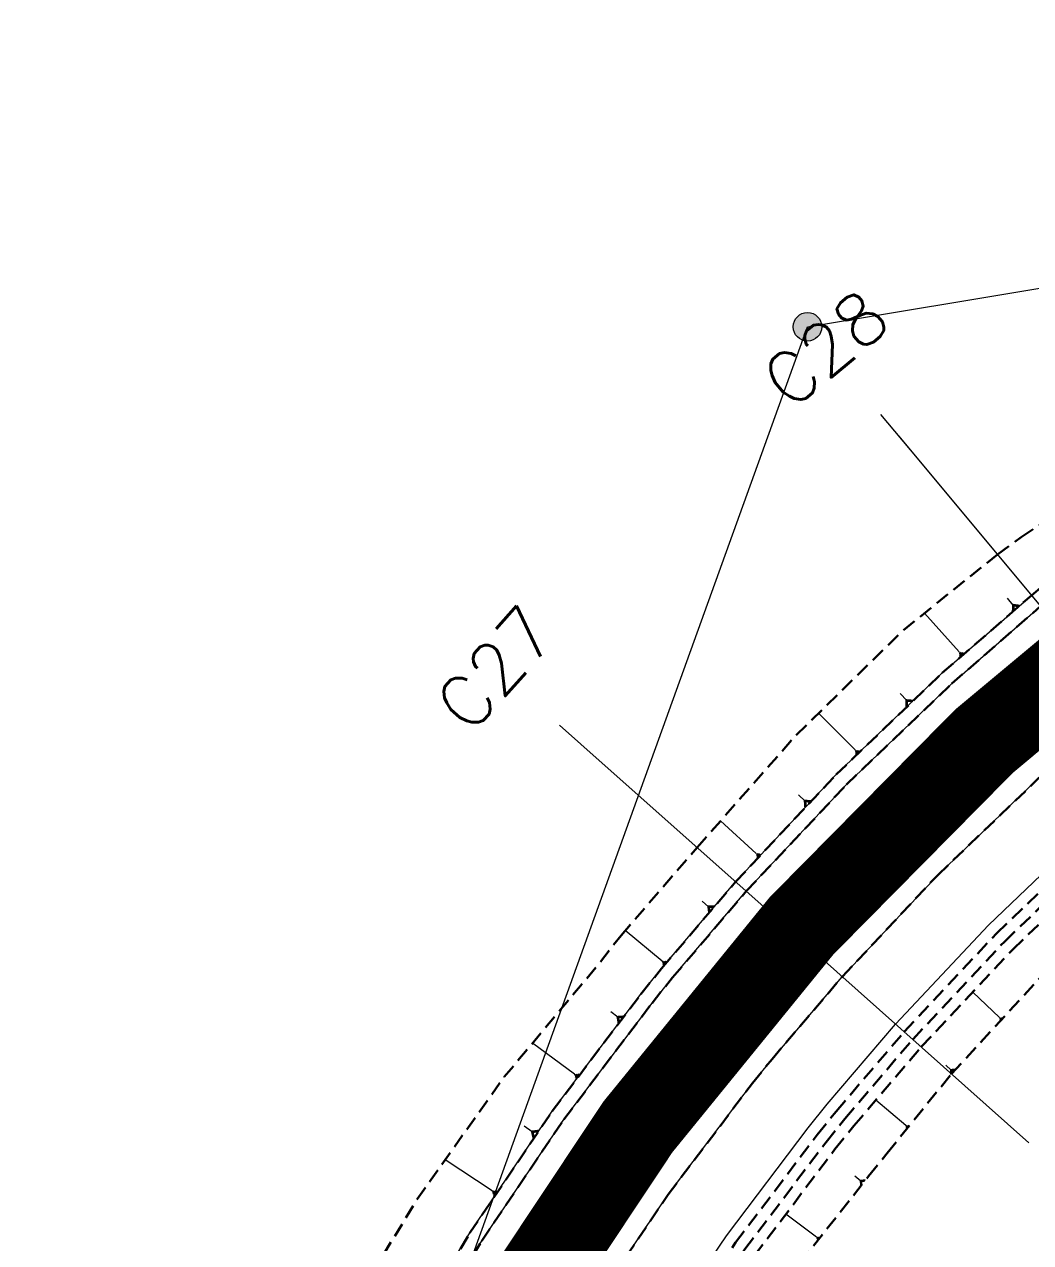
# Model space of a CAD drawing. Header units: metres. Extents: x 544752 to 548977, y 1840603 to 1844608.
# Drawn here: x 548098.46 to 548133.69, y 1841670.19 to 1841712.84 of the extents above; entities that cross this region are included whole.
import ezdxf

# ---------------------------------------------------------------- set-up
doc = ezdxf.new("R2010")
doc.units = ezdxf.units.M
doc.header["$MEASUREMENT"] = 0
for name, pattern in [('ACAD_ISO02W100', [15, 12, -3]), ('Anordnung Grundriss$0$GESTRICHELT', [0.75, 0.5, -0.25]), ('HIDDEN', [0.375, 0.25, -0.125])]:
    doc.linetypes.add(name, pattern=pattern)
doc.layers.add('C-ROAD', color=7, linetype='Continuous')
for name, color, linetype, lineweight in [('C-ROAD-CORR', 5, 'Continuous', 0), ('C-ROAD-SAMP', 150, 'HIDDEN', 0), ('C-ROAD-SAMP-TEXT', 11, 'Continuous', 0), ('C-ROAD-STAN', 11, 'Continuous', 0), ('C-TOPO-FEAT', 94, 'Continuous', 5)]:
    doc.layers.add(name, color=color, linetype=linetype, lineweight=lineweight)

# ---------------------------------------------------------------- blocks, each defined once
blk = doc.blocks.new('STA')
blk.add_circle((0, 0), 0.03600344113496039)
blk = doc.blocks.new('PI')
h = blk.add_hatch(color=256)
h.dxf.hatch_style = 1
h.paths.add_polyline_path([(0.01097384885793593, 0, 1), (-0.01097384885793593, 0, 1)])
at = {"xscale": 0.3048, "yscale": 0.3048, "zscale": 0.3048}
blk.add_blockref('STA', (0, 0), dxfattribs=at)

msp = doc.modelspace()

# ---------------------------------------------------------------- linework, layer by layer
at = {"layer": 'C-ROAD-CORR', "color": 160, "linetype": 'Continuous'}
for p, q in [((548133.0861755391, 1841692.508207686, 491.5198469444306), (548132.882749399, 1841692.748621906, 491.3098807616856)), ((548131.1919496815, 1841690.870310829, 491.2941965002427), (548129.9789723984, 1841692.231186906, 490.0787742616652)), ((548131.1954404493, 1841690.829097437, 491.3162573978464), (548131.2324919531, 1841690.862122216, 491.3162573978464)), ((548131.1989312171, 1841690.787884044, 491.33831829545), (548131.2730342246, 1841690.853933603, 491.33831829545)), ((548131.2024219849, 1841690.746670652, 491.3603791930536), (548131.3135764962, 1841690.845744991, 491.3603791930536)), ((548131.2059127527, 1841690.70545726, 491.3824400906573), (548131.3541187678, 1841690.837556378, 491.3824400906573)), ((548129.3526010696, 1841689.171832037, 491.072965849609), (548129.1233035158, 1841689.416127864, 490.8495244217949)), ((548127.5460231237, 1841687.437576843, 490.8543701756544), (548126.2689110844, 1841688.729874306, 489.6427979151109)), ((548127.551611208, 1841687.396737688, 490.8763598188271), (548127.5867933772, 1841687.431506441, 490.8763598188271)), ((548127.5571992925, 1841687.355898532, 490.8983494619998), (548127.6275636306, 1841687.425436038, 490.8983494619998)), ((548127.5627873768, 1841687.315059375, 490.9203391051724), (548127.6683338841, 1841687.419365636, 490.9203391051724)), ((548127.5683754613, 1841687.27422022, 490.9423287483451), (548127.7091041375, 1841687.413295233, 490.9423287483451)), ((548125.7950353612, 1841685.648518092, 490.6374448371607), (548125.5635881696, 1841685.870963661, 490.4233504111407)), ((548124.0862062828, 1841683.818186516, 490.4217843426474), (548122.8371223729, 1841684.958299923, 489.2939236689419)), ((548124.0933569921, 1841683.780492253, 490.4422539549282), (548124.124394974, 1841683.814496803, 490.4422539549282)), ((548124.1005077014, 1841683.74279799, 490.4627235672091), (548124.1625836651, 1841683.81080709, 490.4627235672091)), ((548124.1076584108, 1841683.705103727, 490.4831931794899), (548124.2007723561, 1841683.807117378, 490.4831931794899)), ((548124.1148091201, 1841683.667409464, 490.5036627917708), (548124.2389610473, 1841683.803427665, 490.5036627917708)), ((548122.4194176982, 1841681.95058758, 490.2034260964563), (548122.1907996439, 1841682.148718901, 490.0017078892994)), ((548120.7926134916, 1841680.047151309, 489.9824764031992), (548119.4972403117, 1841681.112649857, 488.8642434306562)), ((548120.8016209336, 1841680.010177118, 490.002773498243), (548120.8306307989, 1841680.045445679, 490.002773498243)), ((548120.8106283755, 1841679.973202926, 490.0230705932867), (548120.8686481062, 1841680.04374005, 490.0230705932867)), ((548120.8196358174, 1841679.936228735, 490.0433676883305), (548120.9066654135, 1841680.042034421, 490.0433676883305)), ((548120.8286432594, 1841679.899254544, 490.0636647833742), (548120.9446827208, 1841680.040328792, 490.0636647833742)), ((548132.6057467228, 1841678.069116994, 491.8874840180349), (548131.6636949666, 1841678.959149714, 490.5910878614771)), ((548119.2400333869, 1841678.083280597, 489.7625829937127), (548118.9948091831, 1841678.274622364, 489.5552049162585)), ((548132.6099238556, 1841678.044823988, 491.9072096361004), (548132.6302376064, 1841678.066325, 491.9072096361004)), ((548132.6141009886, 1841678.020530981, 491.926935254166), (548132.6547284898, 1841678.063533006, 491.926935254166)), ((548132.6182781215, 1841677.996237975, 491.9466608722316), (548132.6792193734, 1841678.060741012, 491.9466608722316)), ((548132.6224552543, 1841677.971944968, 491.9663864902972), (548132.703710257, 1841678.057949017, 491.9663864902972)), ((548117.7208403553, 1841676.092624904, 489.5397387532548), (548116.2553904894, 1841677.176552057, 488.3244309156453)), ((548130.9093448413, 1841676.228862307, 491.6643647914632), (548130.7194337589, 1841676.39822804, 491.4098966451925)), ((548117.7326837023, 1841676.053001884, 489.5617973174147), (548117.7621945915, 1841676.092900072, 489.5617973174147)), ((548117.7445270492, 1841676.013378864, 489.5838558815746), (548117.8035488277, 1841676.093175239, 489.5838558815746)), ((548117.7563703962, 1841675.973755845, 489.6059144457344), (548117.8449030638, 1841676.093450407, 489.6059144457344)), ((548117.7682137432, 1841675.934132825, 489.6279730098943), (548117.8862573, 1841676.093725574, 489.6279730098943)), ((548129.3221719927, 1841674.29386164, 491.4722176007419), (548128.2721903295, 1841675.177423814, 490.0997551774527)), ((548116.2455949059, 1841674.06988432, 489.3204449714632), (548115.9603720212, 1841674.269702622, 489.0882409443909)), ((548129.3280657358, 1841674.268433097, 491.4931025250424), (548129.348233642, 1841674.292399642, 491.4931025250424)), ((548129.3339594787, 1841674.243004554, 491.5139874493429), (548129.3742952915, 1841674.290937643, 491.5139874493429)), ((548129.3398532217, 1841674.217576011, 491.5348723736434), (548129.4003569408, 1841674.289475644, 491.5348723736434)), ((548129.3457469647, 1841674.192147468, 491.5557572979439), (548129.4264185901, 1841674.288013645, 491.5557572979439)), ((548114.8379238828, 1841671.998383099, 489.1066431691378), (548113.194816581, 1841673.087525577, 487.79215119246)), ((548127.7506809855, 1841672.345694853, 491.2518913003664), (548127.539539245, 1841672.513240248, 490.9823214930493)), ((548114.852920277, 1841671.956248509, 489.1305011167778), (548114.8825720793, 1841672.000981952, 489.1305011167778)), ((548114.8679166712, 1841671.914113919, 489.1543590644177), (548114.927220276, 1841672.003580805, 489.1543590644177)), ((548114.8829130655, 1841671.87197933, 489.1782170120577), (548114.9718684725, 1841672.006179658, 489.1782170120577)), ((548114.8979094597, 1841671.82984474, 489.2020749596977), (548115.0165166692, 1841672.008778512, 489.2020749596977)), ((548126.2002071183, 1841670.38080332, 490.9599297049499), (548125.1222552919, 1841671.186774417, 489.6134199181059)), ((548126.2074109205, 1841670.356240023, 490.9804165751913), (548126.2258049479, 1841670.380841247, 490.9804165751913)), ((548126.2146147228, 1841670.331676726, 491.0009034454328), (548126.2514027775, 1841670.380879174, 491.0009034454328)), ((548126.221818525, 1841670.307113429, 491.0213903156742), (548126.2770006071, 1841670.380917101, 491.0213903156742)), ((548126.2290223272, 1841670.282550132, 491.0418771859156), (548126.3025984367, 1841670.380955028, 491.0418771859156))]:
    msp.add_line(p, q, dxfattribs=at)
at = {"layer": 'C-ROAD-CORR', "color": 5, "linetype": 'Anordnung Grundriss$0$GESTRICHELT', "lineweight": 30, "extrusion": (-0.3583177987151958, 0.4234691487749971, 0.8320349963551267), "const_width": 0.1, "elevation": 583903.0796286731}
msp.add_lwpolyline([(-1608061.15169562, -874916.0345941128), (-1608061.010087229, -874916.2234053019), (-1608060.868478837, -874916.0345941124)], dxfattribs=at)
at = {"layer": 'C-ROAD-CORR', "color": 5, "linetype": 'Anordnung Grundriss$0$GESTRICHELT', "lineweight": 30, "extrusion": (0.3797090610308798, -0.4045456990028224, -0.8319638251687183), "const_width": 0.1, "elevation": -537326.3065082099}
msp.add_lwpolyline([(1660057.538735944, -804832.0441213), (1660057.38808769, -804832.2449856367), (1660057.237439438, -804832.0441212995)], dxfattribs=at)
at = {"layer": 'C-ROAD-CORR', "color": 5, "linetype": 'Anordnung Grundriss$0$GESTRICHELT', "lineweight": 30, "extrusion": (0.400042674800844, -0.3844839065204788, -0.8319483060653095), "const_width": 0.1, "elevation": -489232.9685427767}
msp.add_lwpolyline([(1707656.310727238, -732672.773985808), (1707656.166390992, -732672.9664341361), (1707656.022054746, -732672.773985808)], dxfattribs=at)
at = {"layer": 'C-ROAD-CORR', "color": 5, "linetype": 'Anordnung Grundriss$0$GESTRICHELT', "lineweight": 30, "extrusion": (-0.4192336212088119, 0.3633278731573418, 0.8320072279945102), "const_width": 0.1, "elevation": 439750.8921747329}
msp.add_lwpolyline([(-1750729.748119451, -658631.5915241502), (-1750729.612090794, -658631.7728956923), (-1750729.476062138, -658631.5915241506)], dxfattribs=at)
at = {"layer": 'C-ROAD-CORR', "color": 5, "linetype": 'Anordnung Grundriss$0$GESTRICHELT', "lineweight": 30, "extrusion": (-0.4373498263460714, 0.3412521582041371, 0.8320289020917961), "const_width": 0.1, "elevation": 389164.2628154339}
msp.add_lwpolyline([(-1789159.511838011, -582814.554073889), (-1789159.371978966, -582814.7405526154), (-1789159.232119921, -582814.5540738886)], dxfattribs=at)
at = {"layer": 'C-ROAD-CORR', "color": 5, "linetype": 'Anordnung Grundriss$0$GESTRICHELT', "lineweight": 30, "extrusion": (-0.527736717151836, 0.470644024493567, 0.7070984086945054), "const_width": 0.1, "elevation": 577852.7605887506}
msp.add_lwpolyline([(-1739313.28333622, -577143.62460239), (-1739313.176890562, -577143.766529935), (-1739313.070444903, -577143.62460239)], dxfattribs=at)
at = {"layer": 'C-ROAD-CORR', "color": 5, "linetype": 'Anordnung Grundriss$0$GESTRICHELT', "lineweight": 30, "extrusion": (-0.4543554503758532, 0.3183073285180316, 0.8320105584218684), "const_width": 0.1, "elevation": 337585.8693368817}
msp.add_lwpolyline([(-1822850.47409662, -505417.9731101386), (-1822850.317507504, -505418.1818956267), (-1822850.160918389, -505417.9731101391)], dxfattribs=at)
at = {"layer": 'C-ROAD-CORR', "color": 5, "linetype": 'Anordnung Grundriss$0$GESTRICHELT', "lineweight": 30, "extrusion": (-0.553933617350132, 0.4395579329731241, 0.7070688588318623), "const_width": 0.1, "elevation": 506242.6506968653}
msp.add_lwpolyline([(-1783366.547981053, -505493.5069980136), (-1783366.435229555, -505493.6573333438), (-1783366.322478057, -505493.5069980137)], dxfattribs=at)
at = {"layer": 'C-ROAD-SAMP-TEXT', "color": 1, "linetype": 'Continuous', "lineweight": -3}
msp.add_line((548126.1648411045, 1841680.330985341), (548124.6708210747, 1841681.660610909), dxfattribs=at)
at = {"layer": 'C-ROAD-SAMP-TEXT', "color": 4, "linetype": 'Continuous', "lineweight": 5}
msp.add_line((548132.1409212237, 1841675.01248307), (548133.6349412535, 1841673.682857502), dxfattribs=at)

# ---------------------------------------------------------------- texts
at = {"layer": 'C-ROAD-SAMP-TEXT', "color": 1, "linetype": 'Continuous', "lineweight": 13, "char_height": 1.8, "width": 4.761428571428572, "attachment_point": 5, "bg_fill": 3, "box_fill_scale": 1.416666666666667, "bg_fill_color": 256, "bg_fill_true_color": 13158600, "bg_fill_transparency": 0}
for s, insert, rotation in [('{\\Fsimplex.shx|c0;C28}', (548126.5155942112, 1841701.492243724), 39.819962474216105), ('{\\Fsimplex.shx|c0;C27}', (548114.9596908813, 1841690.3031771), 48.33203570971616)]:
    msp.add_mtext(s, dxfattribs=dict(at, insert=insert, rotation=rotation))

# ---------------------------------------------------------------- next in the draw order: linework, layer by layer
at = {"layer": 'C-ROAD', "color": 3, "linetype": 'Continuous', "lineweight": 13}
for p, q in [((548125.880245242, 1841702.254273216), (548180.3945752206, 1841711.342953539)), ((548107.136222319, 1841650.263140437), (548125.880245242, 1841702.254273216))]:
    msp.add_line(p, q, dxfattribs=at)
at = {"layer": 'C-ROAD', "color": 1, "linetype": 'ACAD_ISO02W100', "lineweight": -3, "ltscale": 0.1, "const_width": 3, "flags": 128}
msp.add_lwpolyline([(548107.136222319, 1841650.263140437, -0.2712687348684115), (548180.3945752206, 1841711.342953539)], format="xyb", dxfattribs=at)
at = {"layer": 'C-ROAD-CORR', "color": 11, "linetype": 'Anordnung Grundriss$0$GESTRICHELT', "lineweight": 30}
for points in [[(548097.3327358043, 1841644.205580017, 483.7884709827721), (548099.9186914485, 1841648.588301546, 484.7823142284888), (548101.9694519725, 1841652.125882344, 485.5691555961981), (548102.4854399248, 1841653.036460249, 485.7574047445984), (548105.0244639635, 1841657.689807541, 486.5550672007411), (548107.07347701, 1841662.530888306, 486.8287600177138), (548109.482745416, 1841667.207544581, 487.1923423775942), (548112.2106986524, 1841671.70687537, 487.6249318791829), (548115.2634324295, 1841675.989652259, 488.1436461826348), (548118.6326172206, 1841680.020956514, 488.7576813899561), (548119.3534663271, 1841680.946315737, 488.8443506602959), (548122.0143735611, 1841684.024756278, 489.2125175210253), (548125.4840826496, 1841687.961711059, 489.5558247944201), (548129.2369153304, 1841691.634855418, 489.9717062217768), (548132.5287016722, 1841694.280198924, 490.4466631038409), (548133.3598778291, 1841694.887185319, 490.5759199072954), (548137.7238552787, 1841697.794340954, 491.2750591579464), (548142.053264229, 1841700.709783074, 491.7714607773925), (548146.6075654684, 1841703.252983022, 492.3735015136497), (548151.3399188976, 1841705.428102042, 493.0636397866824), (548156.2538613388, 1841707.139625971, 493.9010938307289), (548160.6549810496, 1841710.056542214, 494.4817986724489), (548165.4745784844, 1841712.076585178, 495.2594183313258)], [(548099.7930901616, 1841638.00354536, 486.382439470144), (548101.488866995, 1841642.707197232, 486.7337932585812), (548103.1846438284, 1841647.410849104, 487.096794175061), (548104.5492137895, 1841651.195817695, 487.3973534074084), (548104.8949578279, 1841652.139491174, 487.4714422195835), (548106.8170293169, 1841656.912089009, 487.8577373921486), (548108.989148644, 1841661.57620163, 488.2556796927565), (548111.4052198256, 1841666.118739352, 488.665269121407), (548114.0584622344, 1841670.526953687, 489.0865056781002), (548116.9414296303, 1841674.788473123, 489.5193893628361), (548120.0460310567, 1841678.891337841, 489.9639201756146), (548120.7700780983, 1841679.786359275, 490.0649676089205), (548123.3635535488, 1841682.824033281, 490.4165888282786), (548126.8846865849, 1841686.575522459, 490.8695489694511), (548130.5995482175, 1841690.135276939, 491.3225091106236), (548133.7198392744, 1841692.851563596, 491.6867003232534), (548134.4977128054, 1841693.493306385, 491.7754692517962), (548138.5682402736, 1841696.640186592, 492.2284293929687), (548142.7997068164, 1841699.567085942, 492.6813895341412), (548147.1802369575, 1841702.265790185, 493.1343496753137), (548151.6975368784, 1841704.728725494, 493.5873098164863), (548156.3389289206, 1841706.948979718, 494.0402699576588), (548160.6611291284, 1841710.040535168, 494.4932300988312)], [(548107.1262234019, 1841635.359778814, 486.1056736094918), (548110.2050495151, 1841639.564808978, 487.219128744403), (548112.3344708021, 1841644.112121852, 488.043095379956), (548113.9367435882, 1841647.811392999, 488.5963336279298), (548114.2929921731, 1841648.640971339, 488.719537282478), (548116.0560100541, 1841652.903684782, 489.1487884550594), (548117.9899175443, 1841657.090613397, 489.5322368864182), (548120.123873351, 1841661.180876195, 489.905120010837), (548122.5381142749, 1841665.11212389, 490.367563299823), (548125.161695075, 1841668.904070377, 490.8487394738988), (548128.0218421364, 1841672.516966161, 491.3940218742571), (548128.6654024557, 1841673.32147405, 491.48942191475), (548130.923432202, 1841676.096005713, 491.7567726311508), (548134.0458955078, 1841679.488018334, 492.1650453821118), (548137.4283793462, 1841682.620143336, 492.6968267960214), (548140.265996708, 1841685.000185423, 493.1290442993115), (548140.9794965432, 1841685.552944206, 493.2454873959658), (548144.7259585665, 1841688.223460251, 493.8771770103835), (548148.5999568024, 1841690.687730542, 494.5073242979254), (548152.5489936506, 1841693.010923738, 495.0537001873123), (548156.6238808599, 1841695.094507892, 495.6279851108894), (548160.8238280816, 1841696.897803904, 496.2666524578315)]]:
    msp.add_polyline3d(points, dxfattribs=at)
at = {"layer": 'C-ROAD-CORR', "color": 92, "linetype": 'Anordnung Grundriss$0$GESTRICHELT', "lineweight": 30}
for points in [[(548092.0751713496, 1841635.471016933, 481.7750261123214), (548094.7536458847, 1841639.820383232, 482.8111403928766), (548097.3327358043, 1841644.205580017, 483.7884709827721), (548099.9186914485, 1841648.588301546, 484.7823142284888), (548101.9694519725, 1841652.125882344, 485.5691555961981), (548102.4854399248, 1841653.036460249, 485.7574047445984), (548105.0244639635, 1841657.689807541, 486.5550672007411), (548107.07347701, 1841662.530888306, 486.8287600177138), (548109.482745416, 1841667.207544581, 487.1923423775942), (548112.2106986524, 1841671.70687537, 487.6249318791829), (548115.2634324295, 1841675.989652259, 488.1436461826348), (548118.6326172206, 1841680.020956514, 488.7576813899561), (548119.3534663271, 1841680.946315737, 488.8443506602959), (548122.0143735611, 1841684.024756278, 489.2125175210253), (548125.4840826496, 1841687.961711059, 489.5558247944201), (548129.2369153304, 1841691.634855418, 489.9717062217768), (548132.5287016722, 1841694.280198924, 490.4466631038409), (548133.3598778291, 1841694.887185319, 490.5759199072954), (548137.7238552787, 1841697.794340954, 491.2750591579464), (548142.053264229, 1841700.709783074, 491.7714607773925), (548146.6075654684, 1841703.252983022, 492.3735015136497), (548151.3399188976, 1841705.428102042, 493.0636397866824), (548156.2538613388, 1841707.139625971, 493.9010938307289), (548160.6549810496, 1841710.056542214, 494.4817986724489)], [(548099.7930901616, 1841638.00354536, 486.382439470144), (548101.488866995, 1841642.707197232, 486.7337932585812), (548103.1846438284, 1841647.410849104, 487.096794175061), (548104.5492137895, 1841651.195817695, 487.3973534074084), (548104.8949578279, 1841652.139491174, 487.4714422195835), (548106.8170293169, 1841656.912089009, 487.8577373921486), (548108.989148644, 1841661.57620163, 488.2556796927565), (548111.4052198256, 1841666.118739352, 488.665269121407), (548114.0584622344, 1841670.526953687, 489.0865056781002), (548116.9414296303, 1841674.788473123, 489.5193893628361), (548120.0460310567, 1841678.891337841, 489.9639201756146), (548120.7700780983, 1841679.786359275, 490.0649676089205), (548123.3635535488, 1841682.824033281, 490.4165888282786), (548126.8846865849, 1841686.575522459, 490.8695489694511), (548130.5995482175, 1841690.135276939, 491.3225091106236), (548133.7198392744, 1841692.851563596, 491.6867003232534), (548134.4977128054, 1841693.493306385, 491.7754692517962), (548138.5682402736, 1841696.640186592, 492.2284293929687), (548142.7997068164, 1841699.567085942, 492.6813895341412), (548147.1802369575, 1841702.265790185, 493.1343496753137), (548151.6975368784, 1841704.728725494, 493.5873098164863), (548156.3389289206, 1841706.948979718, 494.0402699576588), (548160.6611291284, 1841710.040535168, 494.4932300988312)], [(548108.9206369524, 1841640.027869835, 486.2537932585811), (548110.6164137858, 1841644.731521707, 486.616794175061), (548111.9809837469, 1841648.516490298, 486.9173534074084), (548112.298604369, 1841649.383403749, 486.9914422195835), (548114.0643312488, 1841653.767790246, 487.3777373921486), (548116.0597666441, 1841658.052515904, 487.7756796927565), (548118.2793104294, 1841662.225555774, 488.185269121407), (548120.7167335254, 1841666.275198354, 488.6065056781002), (548123.3651953818, 1841670.19007845, 489.0393893628361), (548126.2172631746, 1841673.959209077, 489.4839201756146), (548126.8824149813, 1841674.781427924, 489.5849676089205), (548129.2649326663, 1841677.572012288, 489.9365888282786), (548132.4996506694, 1841681.018348867, 490.3895489694511), (548135.9123390507, 1841684.288546779, 490.8425091106236), (548138.7788202524, 1841686.783885996, 491.2067003232534), (548139.4934202089, 1841687.373428319, 491.2954692517961), (548143.2328439537, 1841690.264335864, 491.7484293929687), (548147.120115711, 1841692.953156174, 492.2013895341412), (548151.1443259765, 1841695.43234316, 492.6543496753137), (548155.2941809321, 1841697.694939063, 493.1073098164862), (548159.5580341418, 1841699.73459398, 493.5602699576588), (548163.9239192371, 1841701.545583684, 494.0132300988312)], [(548109.2969291022, 1841639.892207689, 486.2537932585811), (548110.9927059356, 1841644.59585956, 486.616794175061), (548112.3572758967, 1841648.380828152, 486.9173534074084), (548112.6734725484, 1841649.243855018, 486.9914422195835), (548114.4312832452, 1841653.608585246, 487.3777373921486), (548116.4177726188, 1841657.874101436, 487.7756796927565), (548118.6273656499, 1841662.028432555, 488.185269121407), (548121.0538611857, 1841666.059919603, 488.6065056781002), (548123.6904493439, 1841669.95724834, 489.0393893628361), (548126.5297306236, 1841673.709481038, 489.4839201756146), (548127.191900393, 1841674.528013679, 489.5849676089205), (548129.5637366723, 1841677.306087175, 489.9365888282786), (548132.7839526484, 1841680.736972989, 490.3895489694511), (548136.1813411182, 1841683.992509809, 490.8425091106236), (548139.0349711879, 1841686.476661813, 491.2067003232534), (548139.7463674193, 1841687.063561075, 491.2954692517961), (548143.4690264184, 1841689.941507979, 491.7484293929687), (548147.3388705917, 1841692.618273654, 492.2013895341412), (548151.3450393445, 1841695.086345842, 492.6543496753137), (548155.4762894918, 1841697.338797978, 493.1073098164862), (548159.7210268112, 1841699.369308627, 493.5602699576588), (548164.0673385826, 1841701.172179224, 494.0132300988312)]]:
    msp.add_polyline3d(points, dxfattribs=at)
at = {"layer": 'C-ROAD-CORR', "color": 5, "linetype": 'Anordnung Grundriss$0$GESTRICHELT', "lineweight": 30}
for points in [[(548100.2634553488, 1841637.833967677, 486.402439470144), (548101.9592321821, 1841642.537619549, 486.7537932585811), (548103.6550090156, 1841647.24127142, 487.116794175061), (548105.0195789767, 1841651.026240012, 487.4173534074084), (548105.363543052, 1841651.965055261, 487.4914422195835), (548107.2757193126, 1841656.713082758, 487.8777373921486), (548109.4366561124, 1841661.353183546, 488.2756796927565), (548111.8402888511, 1841665.872335328, 488.685269121407), (548114.4798718098, 1841670.257855249, 489.1065056781002), (548117.3479970829, 1841674.497435486, 489.5393893628361), (548120.4366153679, 1841678.579177793, 489.9839201756146), (548121.1569348631, 1841679.469591468, 490.0849676089205), (548123.7370585562, 1841682.491626889, 490.4365888282786), (548127.2400640587, 1841686.223802611, 490.8895489694511), (548130.9358008018, 1841689.765230727, 491.3425091106236), (548134.0400279439, 1841692.467533368, 491.7067003232534), (548134.8138968182, 1841693.10597233, 491.7954692517961), (548138.8634683547, 1841696.236651736, 492.2484293929687), (548143.0731504174, 1841699.148482792, 492.7013895341412), (548147.4311286676, 1841701.833293538, 493.1543496753137), (548151.925172578, 1841704.283549138, 493.6073098164862), (548156.5426697573, 1841706.492373026, 494.0602699576588), (548161.2706613465, 1841708.453566209, 494.5132300988312)], [(548104.4967420334, 1841636.307768527, 486.402439470144), (548106.1925188667, 1841641.011420399, 486.7537932585811), (548107.8882957002, 1841645.71507227, 487.116794175061), (548109.2528656613, 1841649.500040862, 487.4173534074084), (548109.5808100691, 1841650.395132044, 487.4914422195835), (548111.4039292737, 1841654.922026501, 487.8777373921486), (548113.4642233277, 1841659.346020791, 488.2756796927565), (548115.7559100812, 1841663.654699113, 488.685269121407), (548118.2725579882, 1841667.835969299, 489.1065056781002), (548121.0071041565, 1841671.878096748, 489.5393893628361), (548123.9518741693, 1841675.769737358, 489.9839201756146), (548124.6386457457, 1841676.618681205, 490.0849676089205), (548127.0986036232, 1841679.499969362, 490.4365888282786), (548130.4384613219, 1841683.058323983, 490.8895489694511), (548133.9620740613, 1841686.434814813, 491.3425091106236), (548136.9217259693, 1841689.011261318, 491.7067003232534), (548137.6595529342, 1841689.619965837, 491.7954692517961), (548141.5205210837, 1841692.60483803, 492.2484293929687), (548145.5341428256, 1841695.381054443, 492.7013895341412), (548149.6891540581, 1841697.940823714, 493.1543496753137), (548153.9738938744, 1841700.27696193, 493.6073098164862), (548158.3763372884, 1841702.382912796, 494.0602699576588), (548162.8841289828, 1841704.252766025, 494.5132300988312)]]:
    msp.add_polyline3d(points, dxfattribs=at)
at = {"layer": 'C-ROAD-CORR', "color": 160, "linetype": 'Anordnung Grundriss$0$GESTRICHELT', "lineweight": 30}
for points in [[(548100.2634553488, 1841637.833967677, 486.2524394701441), (548101.9592321821, 1841642.537619549, 486.6037932585812), (548103.6550090156, 1841647.24127142, 486.966794175061), (548105.0195789767, 1841651.026240012, 487.2673534074084), (548105.363543052, 1841651.965055261, 487.3414422195835), (548107.2757193126, 1841656.713082758, 487.7277373921486), (548109.4366561124, 1841661.353183546, 488.1256796927565), (548111.8402888511, 1841665.872335328, 488.535269121407), (548114.4798718098, 1841670.257855249, 488.9565056781002), (548117.3479970829, 1841674.497435486, 489.3893893628361), (548120.4366153679, 1841678.579177793, 489.8339201756147), (548121.1569348631, 1841679.469591468, 489.9349676089205), (548123.7370585562, 1841682.491626889, 490.2865888282786), (548127.2400640587, 1841686.223802611, 490.7395489694511), (548130.9358008018, 1841689.765230727, 491.1925091106236), (548134.0400279439, 1841692.467533368, 491.5567003232534), (548134.8138968182, 1841693.10597233, 491.6454692517962), (548138.8634683547, 1841696.236651736, 492.0984293929687), (548143.0731504174, 1841699.148482792, 492.5513895341412), (548147.4311286676, 1841701.833293538, 493.0043496753137), (548151.925172578, 1841704.283549138, 493.4573098164863), (548156.5426697573, 1841706.492373026, 493.9102699576588), (548161.2706613465, 1841708.453566209, 494.3632300988313)], [(548104.4967420334, 1841636.307768527, 486.2524394701441), (548106.1925188667, 1841641.011420399, 486.6037932585812), (548107.8882957002, 1841645.71507227, 486.966794175061), (548109.2528656613, 1841649.500040862, 487.2673534074084), (548109.5808100691, 1841650.395132044, 487.3414422195835), (548111.4039292737, 1841654.922026501, 487.7277373921486), (548113.4642233277, 1841659.346020791, 488.1256796927565), (548115.7559100812, 1841663.654699113, 488.535269121407), (548118.2725579882, 1841667.835969299, 488.9565056781002), (548121.0071041565, 1841671.878096748, 489.3893893628361), (548123.9518741693, 1841675.769737358, 489.8339201756147), (548124.6386457457, 1841676.618681205, 489.9349676089205), (548127.0986036232, 1841679.499969362, 490.2865888282786), (548130.4384613219, 1841683.058323983, 490.7395489694511), (548133.9620740613, 1841686.434814813, 491.1925091106236), (548136.9217259693, 1841689.011261318, 491.5567003232534), (548137.6595529342, 1841689.619965837, 491.6454692517962), (548141.5205210837, 1841692.60483803, 492.0984293929687), (548145.5341428256, 1841695.381054443, 492.5513895341412), (548149.6891540581, 1841697.940823714, 493.0043496753137), (548153.9738938744, 1841700.27696193, 493.4573098164863), (548158.3763372884, 1841702.382912796, 493.9102699576588), (548162.8841289828, 1841704.252766025, 494.3632300988313)]]:
    msp.add_polyline3d(points, dxfattribs=at)
at = {"layer": 'C-ROAD-CORR', "color": 150, "linetype": 'Anordnung Grundriss$0$GESTRICHELT', "lineweight": 30}
msp.add_polyline3d([(548102.3800986911, 1841637.070868102, 486.469939470144), (548104.0758755244, 1841641.774519974, 486.8212932585811), (548105.7716523579, 1841646.478171845, 487.184294175061), (548107.136222319, 1841650.263140437, 487.4848534074084), (548107.4721765605, 1841651.180093652, 487.5589422195835), (548109.3398242932, 1841655.81755463, 487.9452373921486), (548111.4504397201, 1841660.349602168, 488.3431796927565), (548113.7980994661, 1841664.76351722, 488.752769121407), (548116.376214899, 1841669.046912274, 489.1740056781002), (548119.1775506197, 1841673.187766117, 489.6068893628361), (548122.1942447686, 1841677.174457575, 490.0514201756146), (548122.8977903044, 1841678.044136337, 490.1524676089205), (548125.4178310897, 1841680.995798125, 490.5040888282786), (548128.8392626903, 1841684.641063297, 490.9570489694511), (548132.4489374316, 1841688.10002277, 491.4100091106236), (548135.4808769566, 1841690.739397343, 491.7742003232534), (548136.2367248762, 1841691.362969083, 491.8629692517961), (548140.1919947192, 1841694.420744883, 492.3159293929687), (548144.3036466215, 1841697.264768618, 492.7688895341412), (548148.5601413628, 1841699.887058626, 493.2218496753137), (548152.9495332262, 1841702.280255534, 493.6748098164862), (548157.4595035228, 1841704.437642911, 494.1277699576588), (548162.0773951646, 1841706.353166117, 494.5807300988312)], dxfattribs=at)
msp.add_polyline3d([(548102.3800986911, 1841637.070868102, 486.469939470144), (548104.0758755244, 1841641.774519974, 486.8212932585811), (548105.7716523579, 1841646.478171845, 487.184294175061), (548107.136222319, 1841650.263140437, 487.4848534074084), (548107.4721765605, 1841651.180093652, 487.5589422195835), (548109.3398242932, 1841655.81755463, 487.9452373921486), (548111.4504397201, 1841660.349602168, 488.3431796927565), (548113.7980994661, 1841664.76351722, 488.752769121407), (548116.376214899, 1841669.046912274, 489.1740056781002), (548119.1775506197, 1841673.187766117, 489.6068893628361), (548122.1942447686, 1841677.174457575, 490.0514201756146), (548122.8977903044, 1841678.044136337, 490.1524676089205), (548125.4178310897, 1841680.995798125, 490.5040888282786), (548128.8392626903, 1841684.641063297, 490.9570489694511), (548132.4489374316, 1841688.10002277, 491.4100091106236), (548135.4808769566, 1841690.739397343, 491.7742003232534), (548136.2367248762, 1841691.362969083, 491.8629692517961), (548140.1919947192, 1841694.420744883, 492.3159293929687), (548144.3036466215, 1841697.264768618, 492.7688895341412), (548148.5601413628, 1841699.887058626, 493.2218496753137), (548152.9495332262, 1841702.280255534, 493.6748098164862), (548157.4595035228, 1841704.437642911, 494.1277699576588), (548162.0773951646, 1841706.353166117, 494.5807300988312)], dxfattribs=at)
at = {"layer": 'C-ROAD-CORR', "color": 1, "linetype": 'Anordnung Grundriss$0$GESTRICHELT', "lineweight": 30}
for points in [[(548109.6732212519, 1841639.756545542, 486.6537932585811), (548111.3689980854, 1841644.460197414, 487.016794175061), (548112.7335680465, 1841648.245166005, 487.3173534074083), (548113.0483407277, 1841649.104306288, 487.3914422195834), (548114.7982352418, 1841653.449380245, 487.7777373921486), (548116.7757785935, 1841657.695686969, 488.1756796927564), (548118.9754208704, 1841661.831309336, 488.585269121407), (548121.3909888461, 1841665.844640852, 489.0065056781002), (548124.015703306, 1841669.72441823, 489.439389362836), (548126.8421980726, 1841673.459752999, 489.8839201756146), (548127.5013858048, 1841674.274599433, 489.9849676089204), (548129.8625406782, 1841677.040162061, 490.3365888282785), (548133.0682546273, 1841680.455597111, 490.7895489694511), (548136.4503431857, 1841683.696472839, 491.2425091106236), (548139.2911221236, 1841686.169437631, 491.6067003232533), (548139.9993146296, 1841686.753693831, 491.6954692517961), (548143.7052088833, 1841689.618680094, 492.1484293929686), (548147.5576254725, 1841692.283391134, 492.6013895341412), (548151.5457527125, 1841694.740348524, 493.0543496753137), (548155.6583980514, 1841696.982656893, 493.5073098164862), (548159.8840194806, 1841699.004023273, 493.9602699576587), (548164.210757928, 1841700.798774763, 494.4132300988312)], [(548110.2050495151, 1841639.564808978, 487.219128744403), (548112.3344708021, 1841644.112121852, 488.043095379956), (548113.9367435882, 1841647.811392999, 488.5963336279298), (548114.2929921731, 1841648.640971339, 488.719537282478), (548116.0560100541, 1841652.903684782, 489.1487884550594), (548117.9899175443, 1841657.090613397, 489.5322368864182), (548120.123873351, 1841661.180876195, 489.905120010837), (548122.5381142749, 1841665.11212389, 490.367563299823), (548125.161695075, 1841668.904070377, 490.8487394738988), (548128.0218421364, 1841672.516966161, 491.3940218742571), (548128.6654024557, 1841673.32147405, 491.48942191475), (548130.923432202, 1841676.096005713, 491.7567726311508), (548134.0458955078, 1841679.488018334, 492.1650453821118), (548137.4283793462, 1841682.620143336, 492.6968267960214), (548140.265996708, 1841685.000185423, 493.1290442993115), (548140.9794965432, 1841685.552944206, 493.2454873959658), (548144.7259585665, 1841688.223460251, 493.8771770103835), (548148.5999568024, 1841690.687730542, 494.5073242979254), (548152.5489936506, 1841693.010923738, 495.0537001873123), (548156.6238808599, 1841695.094507892, 495.6279851108894), (548160.8238280816, 1841696.897803904, 496.2666524578315)]]:
    msp.add_polyline3d(points, dxfattribs=at)
at = {"layer": 'C-ROAD-SAMP', "color": 1, "linetype": 'Continuous', "lineweight": 13}
for points in [[(548129.0771035671, 1841698.420001901), (548135.480876957, 1841690.739397343), (548141.8846503468, 1841683.058792786)], [(548117.9477309409, 1841687.643925965), (548125.4178310897, 1841680.995798125), (548132.8879312385, 1841674.347670286)]]:
    msp.add_lwpolyline(points, dxfattribs=at)
at = {"layer": 'C-ROAD-SAMP-TEXT', "color": 4, "linetype": 'Continuous', "lineweight": 9}
for p, q in [((548128.4367262281, 1841699.188062357), (548129.717480906, 1841697.651941445)), ((548117.200720926, 1841688.308738749), (548118.6947409558, 1841686.979113181))]:
    msp.add_line(p, q, dxfattribs=at)
at = {"layer": 'C-TOPO-FEAT', "color": 94, "linetype": 'Continuous', "lineweight": 0, "ltscale": 2}
for points in [[(548099.7930901616, 1841638.00354536, 486.382439470144), (548101.488866995, 1841642.707197232, 486.7337932585812), (548103.1846438284, 1841647.410849104, 487.096794175061), (548104.5492137895, 1841651.195817695, 487.3973534074084), (548104.8949578279, 1841652.139491174, 487.4714422195835), (548106.8170293169, 1841656.912089009, 487.8577373921486), (548108.989148644, 1841661.57620163, 488.2556796927565), (548111.4052198256, 1841666.118739352, 488.665269121407), (548114.0584622344, 1841670.526953687, 489.0865056781002), (548116.9414296303, 1841674.788473123, 489.5193893628361), (548120.0460310567, 1841678.891337841, 489.9639201756146), (548120.7700780983, 1841679.786359275, 490.0649676089205), (548123.3635535488, 1841682.824033281, 490.4165888282786), (548126.8846865849, 1841686.575522459, 490.8695489694511), (548130.5995482175, 1841690.135276939, 491.3225091106236), (548133.7198392744, 1841692.851563596, 491.6867003232534), (548134.4977128054, 1841693.493306385, 491.7754692517962), (548138.5682402736, 1841696.640186592, 492.2284293929687), (548142.7997068164, 1841699.567085942, 492.6813895341412), (548147.1802369575, 1841702.265790185, 493.1343496753137), (548151.6975368784, 1841704.728725494, 493.5873098164863), (548156.3389289206, 1841706.948979718, 494.0402699576588), (548161.0913871648, 1841708.920321785, 494.4932300988312)], [(548100.2634553488, 1841637.833967677, 485.952439470144), (548101.9592321821, 1841642.537619549, 486.3037932585812), (548103.6550090156, 1841647.24127142, 486.666794175061), (548105.0195789767, 1841651.026240012, 486.9673534074084), (548105.363543052, 1841651.965055261, 487.0414422195835), (548107.2757193126, 1841656.713082758, 487.4277373921486), (548109.4366561124, 1841661.353183546, 487.8256796927565), (548111.8402888511, 1841665.872335328, 488.235269121407), (548114.4798718098, 1841670.257855249, 488.6565056781002), (548117.3479970829, 1841674.497435486, 489.0893893628361), (548120.4366153679, 1841678.579177793, 489.5339201756146), (548121.1569348631, 1841679.469591468, 489.6349676089205), (548123.7370585562, 1841682.491626889, 489.9865888282786), (548127.2400640587, 1841686.223802611, 490.4395489694511), (548130.9358008018, 1841689.765230727, 490.8925091106236), (548134.0400279439, 1841692.467533368, 491.2567003232534), (548134.8138968182, 1841693.10597233, 491.3454692517961), (548138.8634683547, 1841696.236651736, 491.7984293929687), (548143.0731504174, 1841699.148482792, 492.2513895341412), (548147.4311286676, 1841701.833293538, 492.7043496753137), (548151.925172578, 1841704.283549138, 493.1573098164862), (548156.5426697573, 1841706.492373026, 493.6102699576588), (548161.2706613465, 1841708.453566209, 494.0632300988312)], [(548102.3800986911, 1841637.070868102, 486.319939470144), (548104.0758755244, 1841641.774519974, 486.6712932585812), (548105.7716523579, 1841646.478171845, 487.034294175061), (548107.136222319, 1841650.263140437, 487.3348534074084), (548107.4721765605, 1841651.180093652, 487.4089422195835), (548109.3398242932, 1841655.81755463, 487.7952373921486), (548111.4504397201, 1841660.349602168, 488.1931796927565), (548113.7980994661, 1841664.76351722, 488.602769121407), (548116.376214899, 1841669.046912274, 489.0240056781002), (548119.1775506197, 1841673.187766117, 489.4568893628361), (548122.1942447686, 1841677.174457575, 489.9014201756146), (548122.8977903044, 1841678.044136337, 490.0024676089205), (548125.4178310897, 1841680.995798125, 490.3540888282786), (548128.8392626903, 1841684.641063297, 490.8070489694511), (548132.4489374316, 1841688.10002277, 491.2600091106236), (548135.4808769566, 1841690.739397343, 491.6242003232534), (548136.2367248762, 1841691.362969083, 491.7129692517962), (548140.1919947192, 1841694.420744883, 492.1659293929687), (548144.3036466215, 1841697.264768618, 492.6188895341412), (548148.5601413628, 1841699.887058626, 493.0718496753137), (548152.9495332262, 1841702.280255534, 493.5248098164863), (548157.4595035228, 1841704.437642911, 493.9777699576588), (548162.0773951646, 1841706.353166117, 494.4307300988312)], [(548102.3800986911, 1841637.070868102, 486.319939470144), (548104.0758755244, 1841641.774519974, 486.6712932585812), (548105.7716523579, 1841646.478171845, 487.034294175061), (548107.136222319, 1841650.263140437, 487.3348534074084), (548107.4721765605, 1841651.180093652, 487.4089422195835), (548109.3398242932, 1841655.81755463, 487.7952373921486), (548111.4504397201, 1841660.349602168, 488.1931796927565), (548113.7980994661, 1841664.76351722, 488.602769121407), (548116.376214899, 1841669.046912274, 489.0240056781002), (548119.1775506197, 1841673.187766117, 489.4568893628361), (548122.1942447686, 1841677.174457575, 489.9014201756146), (548122.8977903044, 1841678.044136337, 490.0024676089205), (548125.4178310897, 1841680.995798125, 490.3540888282786), (548128.8392626903, 1841684.641063297, 490.8070489694511), (548132.4489374316, 1841688.10002277, 491.2600091106236), (548135.4808769566, 1841690.739397343, 491.6242003232534), (548136.2367248762, 1841691.362969083, 491.7129692517962), (548140.1919947192, 1841694.420744883, 492.1659293929687), (548144.3036466215, 1841697.264768618, 492.6188895341412), (548148.5601413628, 1841699.887058626, 493.0718496753137), (548152.9495332262, 1841702.280255534, 493.5248098164863), (548157.4595035228, 1841704.437642911, 493.9777699576588), (548162.0773951646, 1841706.353166117, 494.4307300988312)], [(548102.3800986911, 1841637.070868102, 486.019939470144), (548104.0758755244, 1841641.774519974, 486.3712932585811), (548105.7716523579, 1841646.478171845, 486.734294175061), (548107.136222319, 1841650.263140437, 487.0348534074084), (548107.4721765605, 1841651.180093652, 487.1089422195835), (548109.3398242932, 1841655.81755463, 487.4952373921486), (548111.4504397201, 1841660.349602168, 487.8931796927565), (548113.7980994661, 1841664.76351722, 488.302769121407), (548116.376214899, 1841669.046912274, 488.7240056781002), (548119.1775506197, 1841673.187766117, 489.1568893628361), (548122.1942447686, 1841677.174457575, 489.6014201756146), (548122.8977903044, 1841678.044136337, 489.7024676089205), (548125.4178310897, 1841680.995798125, 490.0540888282786), (548128.8392626903, 1841684.641063297, 490.5070489694511), (548132.4489374316, 1841688.10002277, 490.9600091106236), (548135.4808769566, 1841690.739397343, 491.3242003232534), (548136.2367248762, 1841691.362969083, 491.4129692517961), (548140.1919947192, 1841694.420744883, 491.8659293929687), (548144.3036466215, 1841697.264768618, 492.3188895341412), (548148.5601413628, 1841699.887058626, 492.7718496753137), (548152.9495332262, 1841702.280255534, 493.2248098164862), (548157.4595035228, 1841704.437642911, 493.6777699576588), (548162.0773951646, 1841706.353166117, 494.1307300988312)], [(548102.3800986911, 1841637.070868102, 486.019939470144), (548104.0758755244, 1841641.774519974, 486.3712932585811), (548105.7716523579, 1841646.478171845, 486.734294175061), (548107.136222319, 1841650.263140437, 487.0348534074084), (548107.4721765605, 1841651.180093652, 487.1089422195835), (548109.3398242932, 1841655.81755463, 487.4952373921486), (548111.4504397201, 1841660.349602168, 487.8931796927565), (548113.7980994661, 1841664.76351722, 488.302769121407), (548116.376214899, 1841669.046912274, 488.7240056781002), (548119.1775506197, 1841673.187766117, 489.1568893628361), (548122.1942447686, 1841677.174457575, 489.6014201756146), (548122.8977903044, 1841678.044136337, 489.7024676089205), (548125.4178310897, 1841680.995798125, 490.0540888282786), (548128.8392626903, 1841684.641063297, 490.5070489694511), (548132.4489374316, 1841688.10002277, 490.9600091106236), (548135.4808769566, 1841690.739397343, 491.3242003232534), (548136.2367248762, 1841691.362969083, 491.4129692517961), (548140.1919947192, 1841694.420744883, 491.8659293929687), (548144.3036466215, 1841697.264768618, 492.3188895341412), (548148.5601413628, 1841699.887058626, 492.7718496753137), (548152.9495332262, 1841702.280255534, 493.2248098164862), (548157.4595035228, 1841704.437642911, 493.6777699576588), (548162.0773951646, 1841706.353166117, 494.1307300988312)], [(548104.4967420334, 1841636.307768527, 485.952439470144), (548106.1925188667, 1841641.011420399, 486.3037932585812), (548107.8882957002, 1841645.71507227, 486.666794175061), (548109.2528656613, 1841649.500040862, 486.9673534074084), (548109.5808100691, 1841650.395132044, 487.0414422195835), (548111.4039292737, 1841654.922026501, 487.4277373921486), (548113.4642233277, 1841659.346020791, 487.8256796927565), (548115.7559100812, 1841663.654699113, 488.235269121407), (548118.2725579882, 1841667.835969299, 488.6565056781002), (548121.0071041565, 1841671.878096748, 489.0893893628361), (548123.9518741693, 1841675.769737358, 489.5339201756146), (548124.6386457457, 1841676.618681205, 489.6349676089205), (548127.0986036232, 1841679.499969362, 489.9865888282786), (548130.4384613219, 1841683.058323983, 490.4395489694511), (548133.9620740613, 1841686.434814813, 490.8925091106236), (548136.9217259693, 1841689.011261318, 491.2567003232534), (548137.6595529342, 1841689.619965837, 491.3454692517961), (548141.5205210837, 1841692.60483803, 491.7984293929687), (548145.5341428256, 1841695.381054443, 492.2513895341412), (548149.6891540581, 1841697.940823714, 492.7043496753137), (548153.9738938744, 1841700.27696193, 493.1573098164862), (548158.3763372884, 1841702.382912796, 493.6102699576588), (548162.8841289828, 1841704.252766025, 494.0632300988312)], [(548106.8485679693, 1841635.45988011, 486.302439470144), (548108.5443448026, 1841640.163531982, 486.6537932585811), (548110.2401216361, 1841644.867183854, 487.016794175061), (548111.6046915972, 1841648.652152445, 487.3173534074083), (548111.9237361897, 1841649.522952479, 487.3914422195834), (548113.6973792522, 1841653.926995247, 487.7777373921486), (548115.7017606695, 1841658.230930371, 488.1756796927564), (548117.9312552089, 1841662.422678993, 488.585269121407), (548120.3796058651, 1841666.490477105, 489.0065056781002), (548123.0399414197, 1841670.42290856, 489.439389362836), (548125.9047957255, 1841674.208937116, 489.8839201756146), (548126.5729295694, 1841675.03484217, 489.9849676089204), (548128.9661286604, 1841677.837937402, 490.3365888282785), (548132.2153486904, 1841681.299724745, 490.7895489694511), (548135.6433369832, 1841684.58458375, 491.2425091106236), (548138.5226693167, 1841687.091110178, 491.6067003232533), (548139.2404729986, 1841687.683295563, 491.6954692517961), (548142.9966614888, 1841690.587163749, 492.1484293929686), (548146.9013608303, 1841693.288038694, 492.6013895341412), (548150.9436126085, 1841695.778340478, 493.0543496753137), (548155.1120723723, 1841698.051080148, 493.5073098164862), (548159.3950414723, 1841700.099879334, 493.9602699576587), (548163.7804998917, 1841701.918988145, 494.4132300988312)]]:
    msp.add_polyline3d(points, dxfattribs=at)

# ---------------------------------------------------------------- next in the draw order: block references
at = {"layer": 'C-ROAD-STAN', "color": 3, "linetype": 'Continuous', "lineweight": -3, "xscale": 45.56286554269575, "yscale": 45.56286554269575, "zscale": 45.56286554269575, "rotation": 334.5}
msp.add_blockref('PI', (548125.880245242, 1841702.254273216), dxfattribs=at)

doc.saveas('drawing.dxf')
